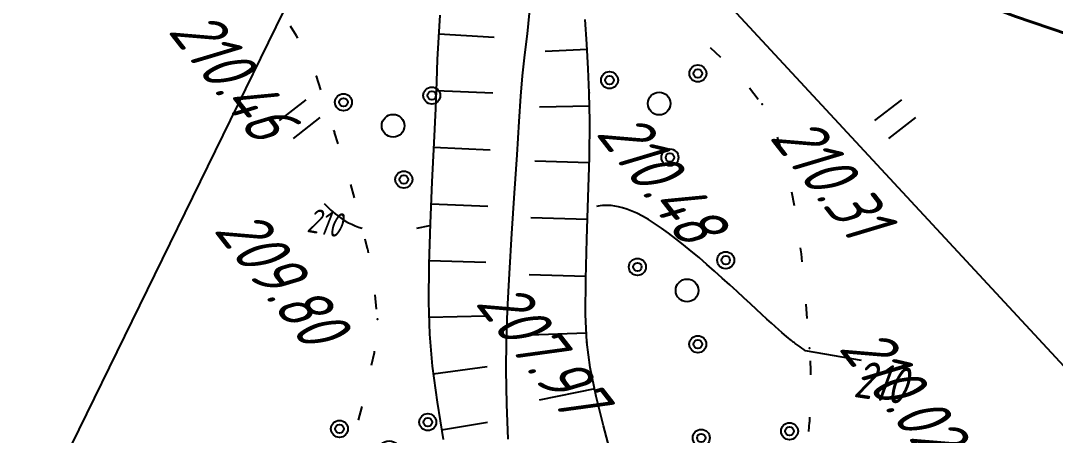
# Model space of a CAD drawing. Header units: millimetres. Extents: x -698 to 8131, y -704 to 4503.
# Drawn here: x 2949.7 to 3022.6, y 2612.6 to 2641.9 of the extents above; entities that cross this region are included whole.
import ezdxf
from ezdxf import colors
from ezdxf.entities.mleader import LeaderData, LeaderLine
from ezdxf.math import Vec2, Vec3

# ---------------------------------------------------------------- set-up
doc = ezdxf.new("R2010")
doc.units = ezdxf.units.MM
doc.linetypes.add('CONTI', pattern=[0])
doc.linetypes.add('STROT', pattern=[1.7, 0.5, -1.2])
doc.layers.add('10', color=1, linetype='Continuous', lineweight=35)
for name, color, linetype in [('_Ростелеком', 6, 'Continuous'), ('GOR_BDEFAULT', 212, 'CONTI'), ('OBRIVDEFAULT', 32, 'CONTI'), ('PI_OTDEFAULT', 172, 'CONTI'), ('PI_TTDEFAULT', 5, 'CONTI'), ('SIT_LDEFAULT', 7, 'CONTI'), ('USLZNDEFAULT', 7, 'CONTI'), ('ZAPSKDEFAULT', 7, 'CONTI'), ('Выноски', 250, 'Continuous'), ('разметка', 7, 'Continuous')]:
    doc.layers.add(name, color=color, linetype=linetype)
doc.styles.add('eskd', font='isocpeui.ttf', dxfattribs={"width": 1.2})
doc.styles.add('SHRFT', font='isocpeui.ttf', dxfattribs={"width": 3.5})
doc.styles.add('STYLE1', font='isocpeui.ttf', dxfattribs={"width": 0.9})
doc.styles.add('ГОСТ', font='isocpeui.ttf', dxfattribs={"height": 4})
doc.linetypes.add('кабель_связи_проект.', pattern='A,10,-1,["/",STYLE1,S=3,R=0,X=0,Y=-1.5],-4.1', length=15.1)

# ---------------------------------------------------------------- blocks, each defined once
blk = doc.blocks.new('BL_2011')
at = {"color": 0}
for p, q in [((0, 0), (0, 2.4)), ((1.6, 0), (1.6, 2.4))]:
    blk.add_line(p, q, dxfattribs=at)
blk = doc.blocks.new('BL_2009')
at = {"color": 0}
for centre, radius in [((0, 3.46), 0.6), ((0, 3.46), 0.3), ((0, 0), 0.8), ((-3.46, -1.74), 0.6), ((-3.46, -1.74), 0.3), ((3.46, -1.74), 0.6), ((3.46, -1.74), 0.3)]:
    blk.add_circle(centre, radius, dxfattribs=at)

msp = doc.modelspace()

# ---------------------------------------------------------------- linework, layer by layer
at = {"linetype": 'Continuous'}
msp.add_lwpolyline([(2978.860089193555, 2665.424258877668), (3025.068612499619, 2615.546633140329), (3025.068612499619, 2615.546633140329)], dxfattribs=at)
at = {"layer": '10'}
msp.add_lwpolyline([(3171.833295610957, 2595.073940917063), (3065.79329561092, 2626.563940916355), (3019.843295611199, 2642.183940916467), (2980.383295611236, 2657.153940916206), (2973.563295610938, 2659.733940916281), (2927.753295610883, 2690.533940916095), (2883.113295611218, 2723.713940916728), (2881.54329561092, 2716.903940916206), (2871.693295611292, 2724.983940916281)], dxfattribs=at)
at = {"layer": '_Ростелеком', "linetype": 'кабель_связи_проект.', "lineweight": 40, "ltscale": 0.25}
msp.add_lwpolyline([(2688.572642746198, 2886.445778901834), (2711.713444104234, 2861.188269135687), (2739.291897689158, 2837.976996081095), (2768.773295610901, 2816.913940916914), (2808.291980205502, 2780.666590470034), (2838.668553487098, 2753.147800918814), (2871.281934097662, 2729.326808917481), (2883.113295603214, 2723.713940882269), (2900.322511563185, 2710.922682285454), (2935.881146656777, 2685.069242986064), (2963.046174500914, 2667.327102875482), (2963.046174500914, 2667.327102875482), (2974.751997203644, 2660.252597970102), (2989.848816594857, 2653.5629918763), (3003.668639119182, 2648.320144862082), (3019.843295611199, 2642.183940916467), (3065.793295610105, 2626.563940916355), (3149.948534668647, 2601.572914154414)], dxfattribs=at)
at = {"layer": 'GOR_BDEFAULT', "color": 212, "elevation": 210, "flags": 128}
for points in [[(2971.089031611036, 2628.969673916843), (2971.189031611071, 2628.869675916765), (2971.299031611057, 2628.75967491712), (2971.419031611053, 2628.639672916528), (2971.549031611057, 2628.519676916446), (2971.689031611071, 2628.389672916528), (2971.849031611046, 2628.25967491712), (2972.019031611029, 2628.129677917022), (2972.199031611022, 2627.989678916666), (2972.389031611025, 2627.859673916507), (2972.589031611036, 2627.739678916666), (2972.799031611057, 2627.619675916765), (2973.019031611029, 2627.50967491712), (2973.25903161102, 2627.409676917042), (2973.499031611069, 2627.319672917161), (2973.75903161102, 2627.239678916666)], [(3008.98903161106, 2617.909676917042), (3005.039031611048, 2618.579674917418), (3004.949031611022, 2618.629677917022), (3004.899031611034, 2618.669670917239), (3004.849031611046, 2618.719673916843), (3004.779031611039, 2618.779671916883), (3004.649031611034, 2618.869675916765), (3004.309031611067, 2619.09967191625), (3004.269031611029, 2619.129677917022), (3004.22903161105, 2619.159676917042), (3004.169031611053, 2619.19967791732), (3004.109031611055, 2619.249672916863), (3004.029031611039, 2619.309677916724), (3003.939031611071, 2619.389672916528), (3003.819031611076, 2619.479676916409), (3003.689031611071, 2619.589676916744), (3003.539031611048, 2619.719673916843), (3003.349031611046, 2619.879677917022), (3003.139031611025, 2620.069672917161), (3002.899031611034, 2620.289673917141), (3002.629031611074, 2620.539673917141), (3002.309031611067, 2620.819672917161), (3001.959031611032, 2621.139672916528), (3001.569031611076, 2621.499672916863), (3001.149031611034, 2621.899674916785), (3000.689031611071, 2622.319672917161), (3000.199031611022, 2622.769676916446), (2999.689031611071, 2623.239678916666), (2999.159031611043, 2623.709671916585), (2998.619031611064, 2624.19967791732), (2998.069031611076, 2624.679672916565), (2997.519031611029, 2625.159676917042), (2996.969031611041, 2625.619675916765), (2996.419031611053, 2626.069672917161), (2995.889031611025, 2626.489678916666), (2995.369031611064, 2626.889672916528), (2994.869031611064, 2627.249672916863), (2994.389031611025, 2627.579674917418), (2993.949031611022, 2627.859673916507), (2993.529031611039, 2628.089676916744), (2993.139031611025, 2628.289673917141), (2992.769031611029, 2628.44967791732), (2992.429031611062, 2628.579674917418), (2992.119031611064, 2628.679672916565), (2991.829031611027, 2628.749672916863), (2991.569031611076, 2628.799675916467), (2991.319031611076, 2628.829674917418), (2991.099031611046, 2628.839676916744), (2990.899031611034, 2628.839676916744), (2990.719031611041, 2628.829674917418), (2990.549031611057, 2628.809677916724), (2990.409031611043, 2628.789673917141), (2990.279031611039, 2628.769676916446)], [(2977.609031611055, 2627.249672916863), (2978.539031611048, 2627.419670917239)]]:
    msp.add_lwpolyline(points, dxfattribs=at)
at = {"layer": 'OBRIVDEFAULT', "color": 32}
for p, q in [((2979.23903161106, 2642.269676916446, 210.64), (2979.149031611034, 2640.709671916585, 210.579)), ((2989.609031611055, 2640.229676916409, 210.418), (2989.48903161106, 2641.959671916585, 210.389)), ((2979.159031611043, 2640.94967791732), (2983.079031611027, 2640.719673916843)), ((2979.149031611034, 2640.709671916585, 210.579), (2979.059031611067, 2639.139672916528, 210.518)), ((2989.689031611071, 2638.489678916666, 210.447), (2989.609031611055, 2640.229676916409, 210.418)), ((2989.629031611074, 2639.839676916744), (2986.669031611053, 2639.69967791732)), ((2979.059031611067, 2639.139672916528, 210.518), (2978.999031611069, 2637.579674917418, 210.457)), ((2989.779031611039, 2636.789673917141, 210.476), (2989.689031611071, 2638.489678916666, 210.447)), ((2978.999031611069, 2637.579674917418, 210.457), (2978.929031611062, 2635.689675917063, 210.372)), ((2978.97903161105, 2636.94967791732), (2982.97903161105, 2636.799675916467)), ((2989.819031611076, 2634.779671916883, 210.358), (2989.779031611039, 2636.789673917141, 210.476)), ((2989.799031611057, 2635.839676916744), (2986.269031611029, 2635.769676916446)), ((2978.929031611062, 2635.689675917063, 210.372), (2978.809031611067, 2633.269676916446, 210.262)), ((2989.789031611048, 2632.239678916666, 210.21), (2989.819031611076, 2634.779671916883, 210.358)), ((2978.809031611067, 2633.269676916446, 210.262), (2978.679031611062, 2630.499672916863, 210.138)), ((2978.789031611048, 2632.94967791732), (2982.789031611048, 2632.75967491712)), ((2989.699031611022, 2629.399674916785, 210.043), (2989.789031611048, 2632.239678916666, 210.21)), ((2989.779031611039, 2631.839676916744), (2985.949031611022, 2631.959671916585)), ((2978.679031611062, 2630.499672916863, 210.138), (2978.559031611067, 2627.579674917418, 210.006)), ((2989.609031611055, 2626.459671916585, 209.87), (2989.699031611022, 2629.399674916785, 210.043)), ((2978.619031611064, 2628.94967791732), (2982.619031611064, 2628.789673917141)), ((2989.649031611034, 2627.839676916744), (2985.649031611034, 2627.959671916585)), ((2978.559031611067, 2627.579674917418, 210.006), (2978.469031611041, 2624.679672916565, 209.875)), ((2989.539031611048, 2623.639672916528, 209.705), (2989.609031611055, 2626.459671916585, 209.87)), ((2978.47903161105, 2624.94967791732), (2982.47903161105, 2624.829674917418)), ((2978.469031611041, 2624.679672916565, 209.875), (2978.439031611071, 2622.00967491712, 209.755)), ((2989.539031611048, 2623.839676916744), (2985.539031611048, 2623.939675917063)), ((2989.519031611029, 2621.149674916785, 209.559), (2989.539031611048, 2623.639672916528, 209.705)), ((2978.439031611071, 2622.00967491712, 209.755), (2978.499031611069, 2619.749672916863, 209.653)), ((2978.469031611041, 2620.94967791732), (2982.469031611041, 2621.059677916724)), ((2989.599031611046, 2619.19967791732, 209.445), (2989.519031611029, 2621.149674916785, 209.559)), ((2978.499031611069, 2619.749672916863, 209.653), (2978.699031611022, 2617.50967491712, 209.495)), ((2989.569031611076, 2619.839676916744), (2985.569031611076, 2619.679672916565)), ((2989.849031611046, 2617.409676917042, 209.364), (2989.599031611046, 2619.19967791732, 209.445)), ((2978.699031611022, 2617.50967491712, 209.495), (2979.039031611048, 2614.959671916585, 209.314)), ((2978.769031611029, 2616.959671916585), (2982.579031611027, 2617.469673916843)), ((2990.25903161102, 2615.369675916765, 209.27), (2989.849031611046, 2617.409676917042, 209.364)), ((2990.159031611043, 2615.889672916528), (2986.23903161106, 2615.09967191625)), ((2990.769031611029, 2613.279671916883, 209.174), (2990.25903161102, 2615.369675916765, 209.27)), ((2979.039031611048, 2614.959671916585, 209.314), (2979.469031611041, 2612.329674917418, 209.127)), ((2979.359031611055, 2613.00967491712), (2982.599031611046, 2613.539673917141)), ((2991.299031611057, 2611.329674917418, 209.083), (2990.769031611029, 2613.279671916883, 209.174))]:
    msp.add_line(p, q, dxfattribs=at)
at = {"layer": 'PI_TTDEFAULT', "color": 5}
for p in [(2970.549031611057, 2637.94967791732, 210.389), (2989.779031611039, 2636.789673917141, 210.476), (3001.97903161105, 2635.979676916409, 210.31), (2974.829031611027, 2620.819672917161, 209.8), (2989.599031611046, 2619.19967791732, 209.445), (3005.299031611057, 2618.75967491712, 210.016)]:
    msp.add_point(p, dxfattribs=at)
at = {"layer": 'SIT_LDEFAULT', "color": 7}
for p, q in [((2985.419031611053, 2640.94967791732), (2985.559031611067, 2642.419670917239)), ((2969.139031611025, 2640.809677916724), (2968.709031611032, 2641.499672916863)), ((2985.22903161105, 2639.469673916843), (2985.419031611053, 2640.94967791732)), ((2969.22903161105, 2640.639672916528), (2969.139031611025, 2640.809677916724)), ((2985.059031611067, 2637.999672916863), (2985.22903161105, 2639.469673916843)), ((2998.309031611067, 2639.999672916863), (2999.039031611048, 2639.309677916724)), ((2984.939031611071, 2636.549675916467), (2985.059031611067, 2637.999672916863)), ((2970.849031611046, 2637.00967491712), (2970.549031611057, 2637.959671916585)), ((2984.839031611036, 2634.769676916446), (2984.939031611071, 2636.549675916467)), ((3001.079031611027, 2637.139672916528), (3001.689031611071, 2636.34967191625)), ((2984.689031611071, 2632.419670917239), (2984.839031611036, 2634.769676916446)), ((2971.829031611027, 2633.979676916409), (2971.769031611029, 2634.149674916785)), ((2972.069031611076, 2633.19967791732), (2971.819031611076, 2633.979676916409)), ((3003.039031611048, 2633.669670917239), (3003.319031611076, 2632.709671916585)), ((2984.499031611069, 2629.719673916843), (2984.689031611071, 2632.419670917239)), ((2973.219031611041, 2629.369675916765), (2972.949031611022, 2630.329674917418)), ((2984.319031611076, 2626.859673916507), (2984.499031611069, 2629.719673916843)), ((3004.049031611057, 2629.809677916724), (3004.23903161106, 2628.829674917418)), ((2974.139031611025, 2625.789673917141), (2973.969031611041, 2626.459671916585)), ((2984.139031611025, 2624.039673917141), (2984.319031611076, 2626.859673916507)), ((2974.199031611022, 2625.499672916863), (2974.149031611034, 2625.789673917141)), ((3004.659031611043, 2625.84967191625), (3004.719031611041, 2625.429672916565)), ((3004.719031611041, 2625.429672916565), (3004.769031611029, 2624.859673916507)), ((2984.00903161102, 2621.459671916585), (2984.139031611025, 2624.039673917141)), ((2974.75903161102, 2621.529671916883), (2974.669031611053, 2622.529671916883)), ((2983.929031611062, 2619.309677916724), (2984.00903161102, 2621.459671916585)), ((3005.049031611057, 2621.869675916765), (3005.129031611074, 2620.869675916765)), ((2983.919031611053, 2617.219673916843), (2983.929031611062, 2619.309677916724)), ((2974.429031611062, 2617.569672917161), (2974.619031611064, 2618.459671916585)), ((2974.619031611064, 2618.459671916585), (2974.629031611074, 2618.549675916467)), ((3005.349031611046, 2617.879677917022), (3005.389031611025, 2617.19967791732)), ((2983.969031611041, 2614.819672917161), (2983.919031611053, 2617.219673916843)), ((3005.389031611025, 2617.19967791732), (3005.389031611025, 2616.889672916528)), ((2973.48903161106, 2613.689675917063), (2973.75903161102, 2614.649674916785)), ((2984.049031611057, 2612.34967191625), (2983.969031611041, 2614.819672917161)), ((3005.289031611048, 2613.539673917141), (3005.23903161106, 2612.889672916528)), ((3005.309031611067, 2613.899674916785), (3005.299031611057, 2613.539673917141))]:
    msp.add_line(p, q, dxfattribs=at)
at = {"layer": 'разметка', "linetype": 'STROT', "lineweight": 30, "ltscale": 7}
msp.add_lwpolyline([(2531.623851373084, 3096.825841618847), (2551.971203114246, 3067.020469254028, 0.005429849887838796), (2568.107814681998, 3044.307978421595, 0.01189004537385402), (2568.107814681416, 3044.307978422526, 0.0006123680250216313), (2568.107814681009, 3044.307978422526, 0.01946663806365156), (2623.533997261975, 2974.61243140712, 0.00029212228464458), (2623.533997262208, 2974.61243140712), (2623.533997261859, 2974.612431408051), (2676.454425180351, 2913.518075506348, 0.01663758282477941), (2703.366740238145, 2883.936066599708, 0.02173619361086284), (2737.41976619575, 2853.380678828951), (2790.963573289589, 2808.072009748924, 0.01625038634135074), (2892.849694611699, 2727.387983164895), (2904.688146870632, 2718.623538916144, 0.0374981641388079), (2979.532959083144, 2668.803181048628, 0.01049213208376626), (2990.778058895919, 2663.143234309885, 0.03749886609030127), (3075.380704789879, 2632.709602468792), (3091.263976318112, 2627.877641844708), (3091.263976318054, 2627.877641844708, 0.001668622624001404), (3126.493579382417, 2617.209460221376), (3126.493579382446, 2617.209460222307)], format="xyb", dxfattribs=at)

# ---------------------------------------------------------------- block references
at = {"layer": 'USLZNDEFAULT', "color": 7, "rotation": 307.9999999999999}
for p in [(2994.709031611032, 2636.029671916883), (2975.939031611071, 2634.469673916843), (2996.671786611018, 2622.846519916463), (2975.659031611043, 2611.419670917239), (3001.179031611062, 2610.779671916883)]:
    msp.add_blockref('BL_2009', p, dxfattribs=at)
at = {"layer": 'ZAPSKDEFAULT', "color": 7, "rotation": 307.9999999999999}
for p in [(2967.929031611062, 2634.829674917418), (3009.929031611062, 2634.829674917418)]:
    msp.add_blockref('BL_2011', p, dxfattribs=at)

# ---------------------------------------------------------------- texts
at = {"layer": 'GOR_BDEFAULT', "color": 212, "style": 'SHRFT', "width": 0.75}
for height, rotation, p in [(1.722262, 350.0788509999999, (2969.791814611051, 2626.987343916815, 210)), (2.625, 351.197469, (3008.352305611004, 2615.346977916691, 210))]:
    msp.add_text('210', height=height, rotation=rotation, dxfattribs=at).set_placement(p)
at = {"layer": 'PI_OTDEFAULT', "color": 172, "style": 'eskd', "oblique": 10, "width": 0.8}
for s, p in [('210.46', (2959.993191611013, 2641.143986916315)), ('210.48', (2990.169614611068, 2633.923408916365)), ('210.31', (3002.420503611027, 2633.644099917408)), ('209.80', (2963.21958061103, 2627.094604917016)), ('207.97', (2981.670986611038, 2621.943015916418)), ('210.02', (3007.289031611048, 2618.75967491712))]:
    msp.add_text(s, height=3.5, rotation=307.9999999999999, dxfattribs=at).set_placement(p)

# ---------------------------------------------------------------- leaders
at = {"layer": 'Выноски', "linetype": 'Continuous'}
ml = msp.add_multileader_mtext('Standard', dxfattribs=at)
ml.set_content('Ж/б труба, {\\Fgost|c204;%%C} 1,00 м, L-17,78м', color=256, style='ГОСТ')
ml.set_leader_properties()
ml.build(insert=Vec2(0, 0))
ml.multileader.update_dxf_attribs({"text_left_attachment_type": 5, "text_right_attachment_type": 5, "dogleg_length": 0, "arrow_head_size": 0.18})
ctx = ml.context
ctx.base_point, ctx.arrow_head_size, ctx.landing_gap_size, ctx.plane_origin, ctx.plane_x_axis, ctx.plane_y_axis = Vec3(2948.584607635732, 2602.440562447678), 0.18, 0, Vec3(3043.61024454887, 2544.117982839379), Vec3(0.88722998595668, -0.4613273805220211), Vec3(0.4613273805220211, 0.88722998595668)
ctx.left_attachment, ctx.right_attachment = 5, 5
notes = []
notes.append((ctx, [(1, (1, 1, 0), (2948.584607635732, 2602.440562447678), (0.9985734432135378, -0.05339549146378969), 0, [(0, [(2980.723318177412, 2668.175813329551)], 0, [])])]))
ctx.mtext.insert, ctx.mtext.text_direction, ctx.mtext.rotation, ctx.mtext.flow_direction = Vec3(2951.209458206829, 2607.4887044692), Vec3(0.88722998595668, -0.4613273805220211), 5.80369459437026, 5
for ctx, leaders in notes:
    for number, flags, end, landing, length, lines in leaders:
        leader = LeaderData()
        leader.index, (leader.has_last_leader_line, leader.has_dogleg_vector, leader.attachment_direction) = number, flags
        leader.last_leader_point, leader.dogleg_vector, leader.dogleg_length = Vec3(end), Vec3(landing), length
        for number, points, colour, breaks in lines:
            line = LeaderLine()
            line.index, line.vertices, line.color, line.breaks = number, Vec3.list(points), colors.encode_raw_color(colour), breaks
            leader.lines.append(line)
        ctx.leaders.append(leader)

doc.saveas('drawing.dxf')
